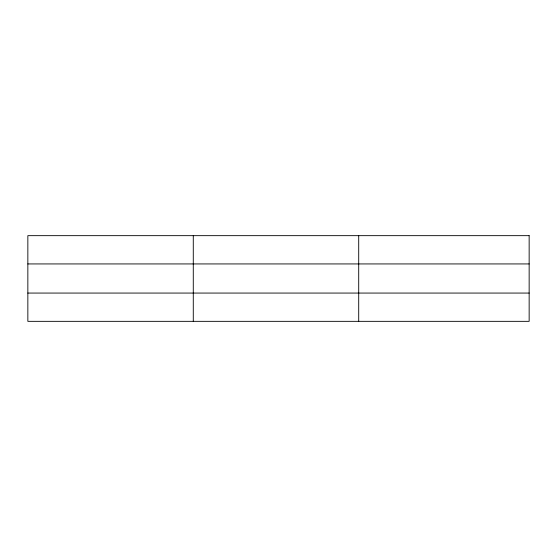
<?xml version="1.0" encoding="UTF-8"?>
<svg xmlns="http://www.w3.org/2000/svg" width="557" height="557" viewBox="0 0 557 557"><rect width="100%" height="100%" fill="white"/><g stroke="black" fill="none" stroke-linecap="round" stroke-linejoin="round"><path stroke-width="0.84" d="M193.279 321.34L193.279 235.66M358.708 321.34L358.708 235.66M27.85 263.934L529.15 263.934M27.85 293.066L529.15 293.066M529.15 235.66L529.15 321.34L27.85 321.34L27.85 235.66L529.15 235.66"/></g></svg>
